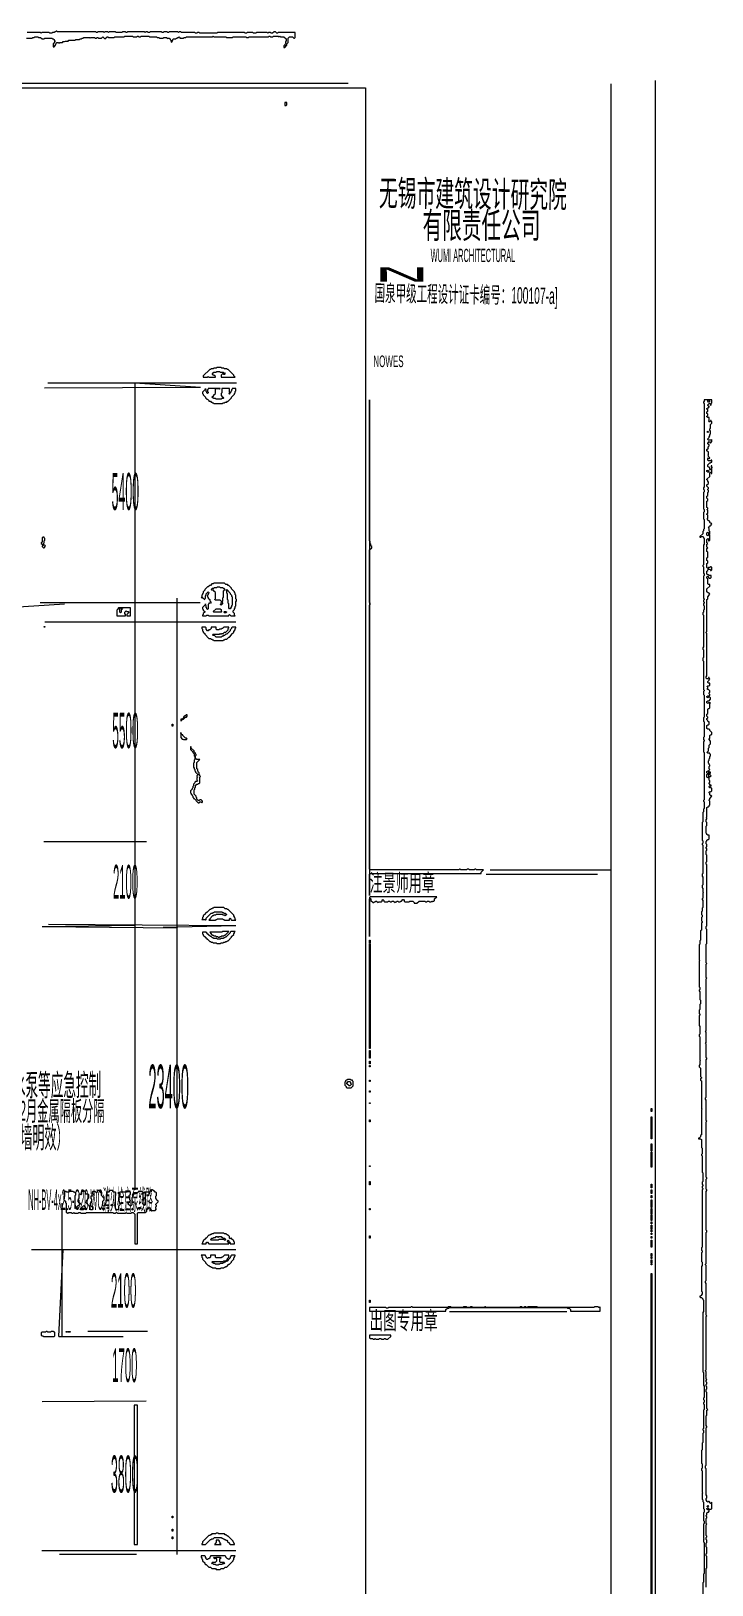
# Model space of a CAD drawing. Header units: millimetres. Extents: x 2 to 419, y 3 to 297.
# Drawn here: x 335.1 to 419.4, y 104.2 to 296.4 of the extents above; entities that cross this region are included whole.
import ezdxf

# ---------------------------------------------------------------- set-up
doc = ezdxf.new("R2010")
doc.units = ezdxf.units.MM
for name, color, linetype, lineweight in [('OCR_TEXT', 6, 'CONTINUOUS', 0), ('TRACE_CURVE', 6, 'CONTINUOUS', 0), ('TRACE_STRAIGHT', 5, 'CONTINUOUS', 0), ('TRACE_TEXT_SYMBOL', 6, 'CONTINUOUS', 0)]:
    doc.layers.add(name, color=color, linetype=linetype, lineweight=lineweight)
doc.styles.add('wqy-unicode', font='wqy-unicode')

msp = doc.modelspace()

# ---------------------------------------------------------------- linework, layer by layer
at = {"layer": 'TRACE_CURVE', "color": 6}
for points in [[(346.44, 296.35), (346.36, 296.26), (345.66, 296.26), (345.57, 296.35), (344.78, 296.35), (344.69, 296.26), (344.6, 296.35), (344.25, 296.35), (344.17, 296.26), (344.08, 296.35), (343.38, 296.35), (343.29, 296.26), (343.2, 296.26), (343.12, 296.35), (338.39, 296.35), (338.3, 296.44), (338.21, 296.44), (338.12, 296.35), (338.04, 296.35), (337.95, 296.26), (337.77, 296.26), (337.69, 296.18), (337.42, 296.18), (337.34, 296.26), (336.46, 296.26), (336.37, 296.18), (336.29, 296.26), (334.62, 296.26)], [(366.41, 294.42), (366.5, 294.42), (366.76, 294.69), (366.76, 294.86), (366.94, 295.04), (366.94, 295.56), (367.11, 295.74), (367.46, 295.74), (367.64, 295.56), (367.72, 295.56), (367.81, 295.65), (367.81, 296.26), (365.71, 296.26), (365.62, 296.18), (365.54, 296.18), (365.36, 296.35), (365.18, 296.35), (365.01, 296.18), (364.83, 296.18), (364.75, 296.26), (364.48, 296.26), (364.4, 296.18), (364.31, 296.26), (363, 296.26), (362.91, 296.18), (362.65, 296.18), (362.56, 296.26), (361.86, 296.26), (361.77, 296.18), (361.59, 296.18), (361.51, 296.26), (358.18, 296.26), (358.09, 296.18), (355.99, 296.18), (355.9, 296.26), (355.73, 296.26), (355.64, 296.18), (355.46, 296.18), (355.38, 296.26), (353.71, 296.26), (353.63, 296.35), (353.45, 296.35), (353.36, 296.26), (353.27, 296.35), (352.22, 296.35), (352.14, 296.26), (352.05, 296.26), (351.96, 296.35), (351.52, 296.35), (351.44, 296.26), (351.35, 296.26), (351.26, 296.35), (349.86, 296.35), (349.77, 296.26), (349.6, 296.26), (349.51, 296.35), (349.33, 296.35), (349.25, 296.26), (349.16, 296.35), (347.06, 296.35), (346.97, 296.26), (346.88, 296.26), (346.79, 296.35), (346.44, 296.35)], [(334.53, 295.56), (335.23, 295.56), (335.32, 295.65), (335.5, 295.65), (335.58, 295.74), (335.94, 295.74), (336.02, 295.65), (336.29, 295.65), (336.46, 295.48), (336.72, 295.48), (336.81, 295.56), (337.69, 295.56), (337.77, 295.48)], [(337.77, 295.48), (337.86, 295.48), (337.95, 295.39), (337.95, 295.3), (338.04, 295.21), (338.04, 295.13), (337.95, 295.04), (337.95, 294.95), (337.86, 294.86), (337.86, 294.51), (337.95, 294.51), (338.12, 294.69), (338.12, 294.78), (338.21, 294.86), (338.21, 294.95), (338.3, 295.04), (338.47, 295.04), (338.56, 294.95), (338.65, 295.04), (339, 295.04), (339.09, 295.13), (339.26, 295.13), (339.35, 295.21), (339.7, 295.21), (339.79, 295.3), (340.58, 295.3), (340.66, 295.39), (341.1, 295.39), (341.19, 295.48), (341.36, 295.48), (341.45, 295.56), (341.54, 295.56), (341.63, 295.65), (342.33, 295.65), (342.42, 295.56), (342.5, 295.65), (342.94, 295.65), (343.03, 295.56), (343.2, 295.56), (343.29, 295.65), (343.38, 295.65), (343.47, 295.56), (343.82, 295.56), (343.99, 295.74), (344.25, 295.48), (344.52, 295.74), (344.6, 295.74), (344.69, 295.65), (345.39, 295.65), (345.48, 295.74), (346.62, 295.74), (346.71, 295.83), (347.67, 295.83), (347.76, 295.74), (348.2, 295.74), (348.28, 295.83), (348.37, 295.83), (348.46, 295.74), (348.63, 295.74), (348.72, 295.83), (349.68, 295.83), (349.77, 295.74), (350.65, 295.74), (350.74, 295.65)], [(350.74, 295.65), (350.91, 295.65), (351, 295.56), (351.44, 295.56), (351.52, 295.65), (351.87, 295.65), (351.96, 295.56), (351.96, 295.48), (352.05, 295.56), (352.22, 295.56), (352.31, 295.48), (352.31, 295.39), (352.4, 295.3), (352.4, 295.21), (352.49, 295.13), (352.49, 295.04), (352.57, 295.13), (352.57, 295.21), (352.66, 295.3), (352.66, 295.39), (352.75, 295.48), (353.01, 295.48), (353.1, 295.56), (353.19, 295.56), (353.27, 295.65), (353.36, 295.65), (353.45, 295.74), (353.54, 295.65), (353.54, 295.56), (353.98, 295.56), (354.06, 295.65), (354.24, 295.65), (354.33, 295.74), (357.57, 295.74), (357.65, 295.83), (357.74, 295.74), (359.23, 295.74), (359.32, 295.65), (360.02, 295.65), (360.11, 295.74), (361.68, 295.74), (361.77, 295.65), (362.03, 295.65), (362.12, 295.74), (364.48, 295.74), (364.57, 295.83), (364.66, 295.83), (364.75, 295.74), (365.01, 295.74), (365.1, 295.83), (365.71, 295.83), (365.8, 295.74), (365.89, 295.83), (365.97, 295.74), (366.41, 295.74), (366.67, 295.48), (366.67, 295.21), (366.59, 295.13), (366.59, 295.04), (366.67, 294.95), (366.5, 294.78), (366.5, 294.69), (366.41, 294.6), (366.41, 294.42)], [(418.43, 250.81), (418.43, 250.64), (418.34, 250.55), (418.34, 250.46), (418.43, 250.37), (418.43, 240.04), (418.34, 239.95), (418.34, 239.78), (418.43, 239.69), (418.43, 239.43), (418.34, 239.34), (418.34, 237.33), (418.43, 237.24), (418.43, 236.98), (418.34, 236.89), (418.34, 236.1), (418.43, 236.01), (418.43, 234.87), (418.34, 234.79), (418.34, 234.61), (418.25, 234.52), (418.25, 234.26), (417.9, 233.91), (417.9, 233.82), (417.99, 233.82), (418.08, 233.91), (418.25, 233.91), (418.34, 233.82), (418.34, 233.74), (418.43, 233.65), (418.43, 232.95), (418.34, 232.86), (418.34, 230.41), (418.25, 230.32), (418.25, 230.23), (418.34, 230.15), (418.34, 229.36), (418.43, 229.27), (418.43, 229.09), (418.34, 229.01), (418.34, 226.29), (418.43, 226.2), (418.43, 226.12), (418.34, 226.03), (418.34, 225.85), (418.43, 225.77), (418.43, 225.68), (418.34, 225.59), (418.34, 225.42), (418.43, 225.33), (418.43, 224.89), (418.34, 224.8), (418.34, 224.54), (418.25, 224.45), (418.25, 224.28), (418.34, 224.19), (418.34, 220.25), (418.25, 220.16), (418.25, 219.99), (418.34, 219.9), (418.34, 218.94), (418.25, 218.85), (418.25, 218.59), (418.34, 218.5)], [(419.22, 247.31), (419.22, 247.75), (419.39, 247.92), (419.39, 248.1), (419.31, 248.19), (419.31, 248.27), (419.22, 248.27), (419.22, 248.19), (419.13, 248.1), (419.04, 248.1), (418.96, 248.19), (419.04, 248.27), (419.04, 248.62), (418.87, 248.62), (418.78, 248.71), (418.78, 248.8), (418.87, 248.89), (418.87, 249.06), (418.78, 249.15), (418.78, 249.32), (418.87, 249.41), (418.87, 249.59), (418.78, 249.67), (418.78, 249.76), (418.87, 249.85), (418.96, 249.85), (419.04, 249.94), (419.04, 250.02), (418.96, 250.02), (418.87, 250.11), (418.87, 250.2), (419.04, 250.37), (419.13, 250.37), (419.22, 250.29), (419.22, 250.11), (419.31, 250.2), (419.31, 250.37), (419.39, 250.46), (419.39, 250.81), (418.43, 250.81)], [(419.13, 241.35), (419.13, 241.79), (419.22, 241.88), (419.31, 241.79), (419.31, 241.71), (419.39, 241.71), (419.39, 242.67), (419.31, 242.67), (419.31, 242.58), (419.39, 242.49), (419.39, 242.41), (419.31, 242.32), (419.31, 242.23), (419.22, 242.14), (419.13, 242.23), (419.13, 242.41), (419.04, 242.49), (418.96, 242.49), (418.87, 242.58), (418.87, 242.76), (419.13, 243.02), (419.22, 243.02), (419.31, 243.11), (419.39, 243.11), (419.39, 243.37), (419.31, 243.37), (419.22, 243.28), (418.96, 243.28), (418.87, 243.37), (418.87, 243.54), (418.96, 243.63), (419.04, 243.54), (419.13, 243.63), (418.96, 243.81), (418.96, 243.89), (418.87, 243.98), (418.96, 244.07), (418.96, 244.33), (418.78, 244.51), (418.78, 244.68), (418.96, 244.86), (418.87, 244.95), (419.04, 245.12), (419.04, 245.3), (418.96, 245.3), (418.87, 245.38), (418.87, 245.47), (419.04, 245.65), (419.22, 245.47), (419.39, 245.65), (419.39, 245.91), (419.31, 245.82), (418.96, 245.82), (418.87, 245.91), (418.87, 246), (419.04, 246.17), (419.04, 246.26), (419.13, 246.35), (419.13, 246.52), (419.22, 246.61), (419.22, 246.96), (419.13, 247.05), (419.13, 247.22), (419.22, 247.31)], [(418.78, 232.95), (418.87, 233.04), (418.78, 233.12), (418.78, 233.56), (418.87, 233.65), (418.96, 233.56), (418.96, 233.39), (419.04, 233.39), (419.13, 233.47), (419.13, 234.09), (419.04, 234.17), (419.13, 234.26), (419.13, 234.52), (419.04, 234.61), (419.04, 234.87), (418.96, 234.96), (419.04, 235.05), (419.04, 235.14), (419.13, 235.22), (419.22, 235.22), (419.31, 235.31), (419.31, 235.4), (419.39, 235.49), (419.31, 235.57), (419.22, 235.57), (419.13, 235.66), (419.13, 235.75), (419.04, 235.84), (418.96, 235.84), (418.87, 235.93), (418.87, 236.01), (418.78, 236.1), (418.87, 236.19), (418.87, 236.54), (418.78, 236.63), (418.78, 236.71), (418.87, 236.8), (418.87, 237.15), (418.78, 237.24), (418.87, 237.33), (418.87, 237.41), (418.78, 237.5), (418.78, 238.29), (418.87, 238.38), (418.87, 238.55), (418.78, 238.64), (418.78, 238.9), (418.87, 238.99), (418.87, 239.34), (418.96, 239.43), (418.96, 239.6), (418.87, 239.69), (418.87, 239.78), (418.96, 239.87), (418.96, 239.95), (418.78, 240.13), (418.78, 240.3), (418.96, 240.48), (418.96, 240.65), (418.87, 240.74), (418.87, 240.83), (418.78, 240.92), (418.78, 241), (419.13, 241.35)], [(418.78, 216.31), (418.69, 216.4), (418.69, 216.57), (418.78, 216.66), (418.78, 221.91), (418.69, 222), (418.69, 222.09), (418.78, 222.18), (418.78, 226.12), (418.87, 226.2), (418.87, 226.47), (419.04, 226.64), (419.04, 226.73), (419.13, 226.82), (419.04, 226.91), (418.96, 226.91), (418.78, 227.08), (418.78, 227.43), (419.13, 227.78), (419.13, 227.96), (418.96, 227.96), (418.87, 228.04), (418.87, 228.66), (418.78, 228.74), (418.78, 228.92), (418.87, 229.01), (418.96, 228.92), (418.96, 228.83), (419.04, 228.74), (419.22, 228.74), (419.31, 228.83), (419.31, 229.09), (419.04, 229.09), (418.96, 229.18), (418.87, 229.18), (418.78, 229.27), (418.78, 229.62), (418.87, 229.71), (418.87, 229.8), (418.96, 229.88), (419.13, 229.88), (419.22, 229.8), (419.22, 229.71), (419.31, 229.71), (419.39, 229.8), (419.39, 230.06), (419.31, 230.15), (419.22, 230.15), (419.13, 230.06), (418.96, 230.06), (418.87, 229.97), (418.78, 230.06), (418.78, 230.58), (418.87, 230.67), (418.87, 230.85), (418.78, 230.93), (418.78, 231.28), (418.87, 231.37), (418.87, 231.98), (418.78, 232.07), (418.78, 232.42), (418.87, 232.51), (418.78, 232.6), (418.78, 232.95)], [(418.34, 218.5), (418.34, 214.99), (418.43, 214.91), (418.43, 214.82), (418.34, 214.73), (418.34, 214.38), (418.43, 214.29), (418.43, 211.58), (418.34, 211.49), (418.34, 211.05), (418.43, 210.97), (418.43, 209.13), (418.34, 209.04), (418.34, 208.78), (418.43, 208.69), (418.43, 208.6), (418.34, 208.51), (418.34, 207.29), (418.43, 207.2), (418.43, 201.33), (418.34, 201.25), (418.34, 201.16), (418.43, 201.07), (418.43, 200.28), (418.34, 200.19), (418.34, 199.84), (418.25, 199.76), (418.25, 198.62), (418.17, 198.53), (418.17, 196.34), (418.25, 196.25), (418.25, 195.99), (418.17, 195.9), (418.17, 195.82), (418.25, 195.73), (418.25, 192.23), (418.17, 192.14), (418.17, 191.88), (418.25, 191.79), (418.25, 190.82), (418.17, 190.74), (418.17, 190.47), (418.25, 190.39), (418.25, 189.95), (418.34, 189.86), (418.25, 189.77), (418.25, 189.16), (418.17, 189.07), (418.17, 188.99), (418.25, 188.9), (418.25, 188.02), (418.17, 187.93), (418.17, 187.58), (418.08, 187.5), (418.08, 187.15), (418.17, 187.06), (418.17, 186.88), (418.08, 186.8), (418.08, 186.36), (418.17, 186.27), (418.17, 186.18), (418.08, 186.1), (418.08, 185.22), (417.99, 185.13)], [(418.78, 210.53), (418.87, 210.62), (418.96, 210.62), (419.04, 210.7), (419.04, 210.97), (418.96, 210.97), (418.87, 211.05), (418.87, 211.14), (418.78, 211.23), (418.78, 211.4), (418.87, 211.49), (418.87, 211.58), (418.78, 211.67), (418.78, 211.93), (418.87, 212.02), (418.87, 212.54), (418.96, 212.63), (419.04, 212.63), (419.13, 212.72), (419.13, 213.24), (419.22, 213.33), (418.96, 213.33), (418.87, 213.24), (418.78, 213.33), (418.78, 213.51), (418.87, 213.59), (419.04, 213.59), (419.22, 213.77), (419.22, 213.94), (419.13, 214.03), (418.96, 214.03), (418.87, 213.94), (418.78, 214.03), (418.78, 214.12), (418.87, 214.21), (419.04, 214.21), (419.13, 214.29), (419.13, 214.38), (419.04, 214.47), (419.04, 214.56), (419.13, 214.64), (419.13, 214.82), (418.96, 214.99), (418.87, 214.99), (418.78, 215.08), (418.87, 215.17), (418.87, 215.26), (418.78, 215.35), (418.87, 215.43), (419.04, 215.43), (419.13, 215.52), (419.13, 215.78), (418.96, 215.78), (418.87, 215.87), (418.87, 215.96), (419.04, 216.13), (419.04, 216.22), (419.13, 216.31), (419.04, 216.4), (419.04, 216.48), (418.96, 216.48), (418.96, 216.4), (418.87, 216.31), (418.78, 216.31)], [(419.39, 202.73), (419.31, 202.82), (419.13, 202.82), (419.04, 202.91), (419.04, 203), (419.13, 203.08), (419.22, 203), (419.31, 203.08), (419.31, 203.17), (419.22, 203.17), (419.04, 203.35), (419.04, 203.44), (419.13, 203.52), (419.13, 203.7), (419.04, 203.79), (419.04, 204.14), (419.13, 204.22), (419.22, 204.22), (419.31, 204.31), (419.13, 204.49), (419.13, 204.57), (419.22, 204.66), (419.22, 204.75), (419.13, 204.75), (418.96, 204.92), (419.13, 205.1), (419.04, 205.19), (419.04, 205.45), (419.13, 205.54), (419.13, 205.62), (419.04, 205.71), (419.04, 205.8), (418.96, 205.89), (418.96, 206.15), (419.04, 206.24), (419.04, 206.41), (419.13, 206.5), (419.13, 206.68), (419.22, 206.76), (419.22, 206.94), (419.13, 207.03), (419.13, 207.11), (418.87, 207.11), (418.78, 207.2), (418.96, 207.38), (418.96, 207.73), (419.04, 207.81), (419.04, 208.08), (419.22, 208.25), (419.22, 208.6), (419.04, 208.78), (419.04, 208.86), (419.13, 208.95), (419.13, 209.3), (419.22, 209.39), (419.31, 209.39), (419.39, 209.48), (419.39, 209.65), (419.13, 209.92), (419.13, 210), (419.04, 210.09), (418.87, 210.09), (418.78, 210.18), (418.78, 210.53)], [(418.78, 181.1), (418.69, 181.19), (418.69, 183.47), (418.78, 183.56), (418.78, 185.31), (418.69, 185.39), (418.69, 185.66), (418.78, 185.75), (418.78, 193.28), (418.69, 193.36), (418.69, 193.63), (418.78, 193.71), (418.78, 194.5), (418.69, 194.59), (418.69, 195.03), (418.78, 195.12), (418.78, 195.29), (418.69, 195.38), (418.69, 195.47), (418.78, 195.55), (418.78, 195.82), (418.69, 195.9), (418.69, 196.17), (418.78, 196.25), (418.78, 196.34), (418.87, 196.43), (418.96, 196.43), (419.04, 196.52), (419.04, 196.95), (418.87, 196.95), (418.78, 197.04), (418.78, 197.13), (418.69, 197.22), (418.69, 198.09), (418.78, 198.18), (418.78, 198.53), (418.69, 198.62), (418.69, 198.88), (418.78, 198.97), (418.78, 199.06), (418.69, 199.14), (418.78, 199.23), (418.78, 200.37), (418.87, 200.46), (418.96, 200.46), (419.04, 200.55), (419.04, 200.63), (419.13, 200.72), (419.13, 201.16), (419.04, 201.25), (419.04, 201.33), (419.13, 201.42), (419.13, 201.51), (419.39, 201.77), (419.31, 201.86), (419.22, 201.86), (419.13, 201.95), (419.13, 202.12), (419.04, 202.21), (419.04, 202.3), (419.13, 202.38), (419.22, 202.3), (419.39, 202.47), (419.39, 202.73)], [(417.99, 185.13), (417.99, 183.99), (417.9, 183.91), (417.9, 183.47), (417.82, 183.38), (417.82, 181.54), (417.9, 181.45), (417.82, 181.37), (417.82, 178.21), (417.9, 178.13), (417.9, 177.86), (417.82, 177.78), (417.82, 177.69), (417.9, 177.6), (417.9, 176.64), (417.99, 176.55), (417.99, 176.11), (417.9, 176.02), (417.9, 175.41), (417.82, 175.32), (417.82, 174.89), (417.9, 174.8), (417.9, 174.71), (417.82, 174.62), (417.82, 173.4), (417.9, 173.31), (417.9, 172.35), (417.82, 172.26), (417.82, 172.08), (417.9, 172), (417.9, 169.19), (417.99, 169.11), (417.9, 169.02), (417.9, 168.58), (417.82, 168.49), (417.82, 168.32), (417.99, 168.14), (417.99, 167.09), (418.08, 167), (418.08, 166.92), (417.99, 166.83), (417.99, 166.65), (418.08, 166.57), (418.08, 163.15), (418.17, 163.06), (418.08, 162.98), (418.08, 159.91), (417.99, 159.82), (417.99, 159.65), (417.82, 159.47), (417.73, 159.47), (417.73, 159.39), (417.99, 159.39), (418.08, 159.3), (418.08, 158.33), (418.17, 158.25), (418.17, 157.55), (418.08, 157.46), (418.08, 157.37), (418.17, 157.28), (418.17, 155.27), (418.25, 155.18), (418.25, 154.13), (418.17, 154.04)], [(418.69, 128.12), (418.69, 128.38), (418.78, 128.47), (418.78, 128.73), (418.69, 128.82), (418.69, 129), (418.78, 129.08), (418.78, 129.26), (418.69, 129.35), (418.69, 129.52), (418.78, 129.61), (418.69, 129.7), (418.69, 129.96), (418.61, 130.05), (418.69, 130.14), (418.69, 130.57), (418.61, 130.66), (418.61, 130.75), (418.69, 130.84), (418.69, 137.4), (418.78, 137.49), (418.69, 137.58), (418.69, 141.52), (418.61, 141.61), (418.61, 141.78), (418.69, 141.87), (418.69, 143.71), (418.61, 143.8), (418.61, 143.88), (418.69, 143.97), (418.69, 147.83), (418.78, 147.91), (418.78, 148), (418.69, 148.09), (418.69, 152.9), (418.78, 152.99), (418.78, 153.08), (418.69, 153.17), (418.69, 154.39), (418.78, 154.48), (418.78, 154.57), (418.69, 154.66), (418.69, 161.49), (418.78, 161.57), (418.69, 161.66), (418.69, 164.2), (418.61, 164.29), (418.61, 164.46), (418.69, 164.55), (418.69, 169.19), (418.78, 169.28), (418.78, 169.37), (418.69, 169.46), (418.69, 171.12), (418.61, 171.21), (418.69, 171.3), (418.69, 172.61), (418.61, 172.7), (418.69, 172.78), (418.69, 179.18), (418.78, 179.26), (418.69, 179.35), (418.69, 181.02), (418.78, 181.1)], [(418.17, 154.04), (418.17, 153.78), (418.25, 153.69), (418.25, 153.61), (418.17, 153.52), (418.17, 153.34), (418.25, 153.26), (418.25, 153.17), (418.17, 153.08), (418.17, 145.99), (418.08, 145.9), (418.08, 145.64), (418.17, 145.55), (418.17, 145.37), (418.08, 145.29), (418.08, 144.23), (418.17, 144.15), (418.17, 143.71), (418.08, 143.62), (418.08, 140.56), (418.17, 140.47), (418.17, 140.21), (418.08, 140.12), (418.08, 140.03), (417.99, 139.94), (417.9, 139.94), (417.9, 139.86), (417.99, 139.77), (418.08, 139.77), (418.25, 139.59), (418.25, 139.51), (418.34, 139.42), (418.34, 138.02), (418.25, 137.93), (418.25, 130.57), (418.34, 130.49), (418.34, 128.91), (418.43, 128.82), (418.43, 127.42), (418.34, 127.33), (418.34, 127.16), (418.43, 127.07), (418.43, 126.81), (418.34, 126.72), (418.34, 126.63), (418.43, 126.54), (418.43, 125.93), (418.34, 125.84), (418.34, 123.57), (418.25, 123.48), (418.25, 123.39), (418.34, 123.3), (418.34, 123.04), (418.25, 122.95), (418.25, 121.82), (418.17, 121.73), (418.17, 120.94), (418.08, 120.85), (418.08, 119.28), (418.17, 119.19), (418.17, 118.66), (418.08, 118.58), (418.08, 118.4), (418.17, 118.31)], [(418.69, 103.95), (418.69, 106.23), (418.78, 106.32), (418.78, 107.72), (418.69, 107.8), (418.69, 108.07), (418.78, 108.15), (418.78, 108.85), (418.69, 108.94), (418.69, 109.38), (418.78, 109.47), (418.78, 109.73), (418.69, 109.82), (418.69, 110.08), (418.78, 110.17), (418.78, 110.26), (418.69, 110.34), (418.69, 111.66), (418.78, 111.74), (418.69, 111.83), (418.69, 112.45), (418.78, 112.53), (418.78, 112.62), (418.69, 112.71), (418.69, 112.8), (418.78, 112.88), (418.78, 113.15), (418.87, 113.23), (418.96, 113.23), (419.04, 113.32), (419.04, 113.5), (419.13, 113.58), (419.31, 113.58), (419.39, 113.67), (419.39, 114.46), (419.22, 114.28), (419.13, 114.37), (419.13, 114.46), (419.04, 114.55), (418.96, 114.55), (418.87, 114.46), (418.78, 114.55), (418.78, 114.63), (418.69, 114.72), (418.69, 114.9), (418.78, 114.99), (418.78, 115.25), (418.69, 115.34), (418.69, 118.58), (418.61, 118.66), (418.61, 118.93), (418.69, 119.01), (418.69, 123.65), (418.78, 123.74), (418.78, 123.83), (418.69, 123.92), (418.69, 125.14), (418.78, 125.23), (418.78, 125.84), (418.87, 125.93), (418.78, 126.02), (418.78, 128.03), (418.69, 128.12)], [(418.17, 118.31), (418.17, 115.69), (418.25, 115.6), (418.17, 115.51), (418.17, 114.81), (418.25, 114.72), (418.25, 114.55), (418.34, 114.46), (418.34, 113.67), (418.43, 113.58), (418.43, 113.23), (418.34, 113.15), (418.34, 112.18), (418.43, 112.1), (418.43, 111.83), (418.34, 111.74), (418.34, 109.99), (418.43, 109.91), (418.34, 109.82), (418.34, 109.56), (418.43, 109.47), (418.43, 105.61), (418.34, 105.53), (418.34, 104.56), (418.25, 104.48), (418.25, 102.37)]]:
    msp.add_lwpolyline(points, dxfattribs=at)
for points in [[(377.01, 250.81), (377.01, 189.51), (377.01, 192.14), (377.1, 192.23), (390.84, 192.23), (390.84, 192.4), (391.11, 192.66), (390.23, 192.66), (390.14, 192.75), (390.06, 192.75), (389.97, 192.66), (389.36, 192.66), (389.27, 192.75), (389.09, 192.75), (389.01, 192.66), (388.3, 192.66), (388.22, 192.75), (388.13, 192.75), (388.04, 192.66), (377.1, 192.66), (377.01, 192.75), (377.01, 225.42), (377.1, 225.5), (377.1, 225.68), (377.01, 225.77), (377.01, 232.25), (377.27, 232.51), (377.27, 232.68), (377.18, 232.77), (377.18, 232.95), (377.1, 233.04), (377.1, 233.3), (377.01, 233.39)], [(418.87, 250.73), (418.96, 250.81), (419.13, 250.64), (419.04, 250.55), (418.96, 250.55), (418.87, 250.64)], [(418.78, 246.87), (418.87, 246.96), (418.96, 246.87), (418.87, 246.78)], [(418.78, 242.06), (418.87, 242.14), (419.04, 241.97), (418.96, 241.88), (418.87, 241.88), (418.78, 241.97)], [(418.78, 234.35), (418.87, 234.44), (418.96, 234.35), (418.96, 234.09), (418.87, 234), (418.78, 234.09)], [(418.78, 204.84), (418.87, 204.92), (418.96, 204.84), (418.96, 204.66), (418.87, 204.57), (418.78, 204.66)], [(418.78, 204.49), (418.87, 204.57), (418.96, 204.49), (418.96, 204.14), (418.87, 204.05), (418.78, 204.14)], [(411.86, 142.75), (411.95, 142.75), (411.95, 69.18), (411.86, 69.18)], [(347.85, 126.46), (347.85, 109.21), (348.28, 109.21), (348.28, 126.46)], [(418.78, 113.93), (418.87, 114.02), (418.96, 113.93), (418.87, 113.85)], [(418.78, 113.67), (418.87, 113.76), (419.04, 113.58), (418.96, 113.5), (418.87, 113.5), (418.78, 113.58)]]:
    msp.add_lwpolyline(points, close=True, dxfattribs=at)
at = {"layer": 'TRACE_STRAIGHT', "color": 5}
for p, q in [((412.35, 290.31), (412.35, 3.7)), ((36.51, 290.01), (374.38, 290.01)), ((288.61, 289.4), (376.52, 289.4)), ((376.52, 289.4), (376.52, 8.6)), ((406.87, 289.91), (406.87, 8.67)), ((336.78, 252.32), (356.09, 252.4)), ((337.16, 252.91), (360.54, 252.91)), ((347.95, 252.91), (347.95, 153.11)), ((347.95, 252.91), (356.09, 252.4)), ((332.26, 225.15), (339.26, 225.59)), ((336.23, 225.74), (356.04, 225.74)), ((353.13, 226.29), (353.13, 107.98)), ((336.79, 223.37), (360.45, 223.37)), ((336.67, 196.17), (349.38, 196.17)), ((391.95, 192.69), (406.87, 192.69)), ((391.46, 192.14), (405.21, 192.14)), ((336.49, 185.68), (347.95, 185.85)), ((336.49, 185.68), (353.13, 185.51)), ((337.25, 185.97), (360.46, 185.78)), ((351.44, 185.59), (360.46, 185.78)), ((338.91, 151.42), (338.91, 134.96)), ((335.15, 145.69), (360.46, 145.69)), ((338.55, 134.96), (339.06, 145.69)), ((386.9, 138.02), (401.44, 138.02)), ((338.55, 134.96), (346.52, 134.96)), ((342.15, 135.61), (349.51, 135.61)), ((336.46, 126.91), (349.34, 127)), ((336.42, 108.49), (360.46, 108.49)), ((338.64, 108.03), (348.16, 108.03))]:
    msp.add_line(p, q, dxfattribs=at)
at = {"layer": 'TRACE_TEXT_SYMBOL', "color": 6}
for points in [[(366.5, 287.59), (366.5, 287.24), (366.67, 287.24), (366.76, 287.33), (366.76, 287.59)], [(358.09, 254.84), (358, 254.75), (357.74, 254.75), (357.65, 254.67), (357.39, 254.67), (357.3, 254.58), (357.22, 254.58), (356.43, 253.79), (356.43, 253.62), (356.95, 253.62), (357.04, 253.7), (357.13, 253.62), (357.92, 253.62), (357.92, 253.7), (357.74, 253.88), (357.65, 253.88), (357.57, 253.97), (357.57, 254.05), (357.74, 254.23), (358, 254.23), (358.09, 254.32), (358.44, 254.32), (358.53, 254.23), (358.88, 254.23), (358.97, 254.14), (358.88, 254.05), (358.79, 254.05), (358.62, 253.88), (358.62, 253.62), (360.37, 253.62), (360.19, 253.79), (360.19, 253.88), (359.49, 254.58), (359.41, 254.58), (359.32, 254.67), (359.05, 254.67), (358.97, 254.75), (358.7, 254.75), (358.62, 254.84)], [(358.88, 254.05), (358.97, 254.14), (359.05, 254.14), (359.14, 254.05), (359.05, 253.97), (358.97, 253.97)], [(356.87, 251.78), (356.95, 251.86), (357.04, 251.78), (357.04, 251.69), (356.95, 251.6), (356.87, 251.69)], [(359.58, 251.6), (359.67, 251.69), (359.76, 251.6), (359.67, 251.51)], [(336.55, 233.82), (336.46, 233.74), (336.46, 233.21), (336.37, 233.12), (336.37, 233.04), (336.46, 232.95), (336.55, 232.95), (336.64, 232.86), (336.55, 232.77), (336.46, 232.77), (336.46, 232.68), (336.64, 232.51), (336.72, 232.51), (336.81, 232.6), (336.81, 232.68), (336.9, 232.77), (336.81, 232.86), (336.64, 232.86), (336.55, 232.95), (336.72, 233.12), (336.72, 233.39), (336.81, 233.47), (336.81, 233.65), (336.72, 233.74), (336.72, 233.82)], [(358.09, 227.61), (358.18, 227.69), (358.44, 227.69), (358.53, 227.61), (358.79, 227.61), (358.88, 227.52), (358.97, 227.52), (359.05, 227.43), (359.05, 227.34), (358.88, 227.17), (358.88, 226.38), (358.79, 226.29), (358.79, 225.94), (358.7, 225.85), (358.53, 226.03), (357.92, 226.03), (357.83, 226.12), (357.92, 226.2), (357.92, 226.99), (357.74, 227.17), (357.74, 227.26), (357.48, 227.26), (357.39, 227.34), (357.57, 227.52), (357.74, 227.52), (357.83, 227.61)], [(359.23, 227.26), (359.32, 227.34), (359.41, 227.26), (359.32, 227.17)], [(359.32, 227.17), (359.41, 227.26), (359.76, 226.91), (359.76, 226.82), (359.93, 226.64), (359.93, 226.55), (360.02, 226.47), (360.02, 225.42), (359.93, 225.33), (359.93, 225.24), (359.84, 225.15), (359.84, 225.07), (359.76, 224.98), (359.67, 224.98), (359.58, 225.07), (359.58, 225.59), (359.49, 225.68), (359.49, 226.03), (359.41, 226.12), (359.41, 226.82), (359.32, 226.91)], [(345.92, 225.07), (345.83, 224.98), (345.83, 224.89), (345.74, 224.8), (345.74, 224.1), (346.79, 224.1), (346.79, 224.28), (346.71, 224.37), (346.71, 224.54), (346.88, 224.72), (346.97, 224.63), (347.14, 224.63), (347.23, 224.54), (346.97, 224.28), (346.97, 224.1), (347.41, 224.1), (347.41, 225.07)], [(346.09, 224.98), (346.18, 225.07), (346.36, 225.07), (346.44, 224.98), (346.36, 224.89), (346.27, 224.89), (346.27, 224.54), (346.18, 224.45), (346.09, 224.54)], [(358, 224.98), (358.53, 224.98), (358.62, 224.89), (358.62, 224.72), (358.7, 224.63), (358.62, 224.54), (357.74, 224.54), (357.65, 224.63)], [(358.53, 225.5), (358.62, 225.59), (358.7, 225.5), (358.62, 225.42)], [(358.62, 225.68), (358.7, 225.77), (358.79, 225.68), (358.79, 225.59), (358.7, 225.5), (358.62, 225.59)], [(358.97, 224.54), (359.05, 224.63), (359.23, 224.63), (359.32, 224.54), (359.23, 224.45), (359.05, 224.45)], [(336.72, 222.79), (336.81, 222.79), (336.81, 222.7), (336.72, 222.7)], [(354.33, 211.84), (354.15, 211.67), (354.06, 211.67), (353.98, 211.58), (353.98, 211.49), (353.8, 211.32), (353.63, 211.32), (353.63, 211.05), (353.89, 211.32), (353.98, 211.32), (354.24, 211.58), (354.33, 211.58), (354.41, 211.67), (354.41, 211.84)], [(352.57, 210.7), (352.66, 210.7), (352.66, 210.44), (352.57, 210.44)], [(353.63, 209.65), (353.63, 209.04), (353.8, 208.86), (353.89, 208.86), (353.98, 208.78), (354.33, 208.78), (354.41, 208.86), (354.33, 208.95), (354.24, 208.95), (353.89, 209.3), (353.89, 209.39), (353.8, 209.39), (353.63, 209.57)], [(377.1, 189.34), (377.01, 189.25), (377.01, 184.43), (377.01, 189.07), (377.1, 189.16), (377.18, 189.07), (377.18, 188.9), (377.45, 188.64), (377.53, 188.64), (377.62, 188.72), (377.71, 188.72), (377.8, 188.81), (377.88, 188.81), (378.06, 188.64), (378.15, 188.72), (378.5, 188.72), (378.58, 188.81), (378.58, 188.9), (378.67, 188.99), (378.76, 188.9), (378.76, 188.81), (378.85, 188.72), (379.28, 188.72), (379.37, 188.81), (379.46, 188.81), (379.55, 188.72), (379.72, 188.72), (379.81, 188.81), (379.98, 188.81), (380.16, 188.64), (380.25, 188.72), (380.34, 188.72), (380.42, 188.81), (380.51, 188.81), (380.6, 188.72), (380.77, 188.72), (380.86, 188.81), (380.95, 188.81), (381.12, 188.99), (381.21, 188.99), (381.3, 188.9), (381.3, 188.81), (381.39, 188.72), (381.91, 188.72), (382, 188.81), (382.35, 188.81), (382.52, 188.64), (382.52, 188.55), (382.87, 188.55), (383.14, 188.81), (383.84, 188.81), (383.93, 188.72), (384.1, 188.72), (384.19, 188.81), (384.36, 188.81), (384.45, 188.72), (384.63, 188.72), (384.71, 188.81), (384.8, 188.72), (384.89, 188.81), (384.98, 188.81), (385.06, 188.9), (385.06, 189.07), (385.33, 189.34)], [(359.84, 185.04), (359.76, 184.96), (359.76, 184.87), (359.23, 184.34), (359.14, 184.34), (359.05, 184.26), (358.97, 184.26), (358.88, 184.17), (358.62, 184.17), (358.53, 184.08), (358.18, 184.08), (358.09, 184.17), (357.74, 184.17), (357.65, 184.26), (357.57, 184.26), (357.39, 184.43), (357.3, 184.43), (357.13, 184.61), (357.13, 184.69), (357.04, 184.69), (356.78, 184.96), (356.34, 184.96), (356.34, 184.78), (356.43, 184.69), (356.43, 184.61), (356.69, 184.34), (356.69, 184.26), (356.78, 184.26), (356.87, 184.17), (356.87, 184.08), (356.95, 184.08), (357.22, 183.82), (357.3, 183.82), (357.39, 183.73), (357.57, 183.73), (357.65, 183.64), (358, 183.64), (358.09, 183.56), (358.53, 183.56), (358.62, 183.64), (358.88, 183.64), (358.97, 183.73), (359.14, 183.73), (359.23, 183.82), (359.32, 183.82), (359.41, 183.91), (359.49, 183.91), (359.93, 184.34), (359.93, 184.43), (360.19, 184.69), (360.19, 184.78), (360.28, 184.87), (360.28, 184.96), (360.37, 185.04)], [(358.79, 185.04), (358.7, 184.96), (357.22, 184.96), (357.39, 184.78), (357.39, 184.69), (357.48, 184.69), (357.57, 184.61), (357.65, 184.61), (357.74, 184.52), (357.92, 184.52), (358, 184.43), (358.18, 184.43), (358.27, 184.34), (358.44, 184.34), (358.53, 184.43), (358.62, 184.43), (358.7, 184.52), (358.97, 184.52), (359.05, 184.61), (359.14, 184.61), (359.58, 185.04)], [(377.01, 183.99), (377.1, 183.99), (377.1, 183.56), (377.01, 183.56)], [(377.01, 183.47), (377.1, 183.47), (377.1, 170.59), (377.01, 170.59)], [(377.01, 170.33), (377.1, 170.33), (377.1, 169.37), (377.01, 169.37)], [(377.01, 169.02), (377.1, 169.02), (377.1, 168.67), (377.01, 168.67)], [(377.01, 168.49), (377.1, 168.49), (377.1, 168.32), (377.01, 168.32)], [(374.29, 166.74), (374.21, 166.65), (374.12, 166.65), (374.03, 166.57), (374.03, 166.48), (373.94, 166.39), (373.94, 166.04), (374.12, 165.87), (374.12, 165.78), (374.21, 165.69), (374.73, 165.69), (374.99, 165.95), (374.99, 166.48), (374.91, 166.57), (374.91, 166.65), (374.73, 166.65), (374.64, 166.74)], [(374.38, 166.48), (374.56, 166.48), (374.64, 166.39), (374.64, 166.3), (374.73, 166.22), (374.73, 166.13), (374.56, 165.95), (374.47, 165.95), (374.21, 166.22), (374.21, 166.3)], [(377.01, 166.65), (377.1, 166.65), (377.1, 166.48), (377.01, 166.48)], [(377.01, 165.34), (377.1, 165.34), (377.1, 165.17), (377.01, 165.17)], [(377.01, 163.85), (377.1, 163.85), (377.1, 163.76), (377.01, 163.76)], [(377.01, 161.75), (377.1, 161.75), (377.1, 161.49), (377.01, 161.49)], [(411.86, 163.15), (411.95, 163.15), (411.95, 162.8), (411.86, 162.8)], [(411.86, 162.1), (411.95, 162.1), (411.95, 159.39), (411.86, 159.39)], [(411.86, 158.77), (411.95, 158.77), (411.95, 157.9), (411.86, 157.9)], [(411.86, 157.81), (411.95, 157.81), (411.95, 155.88), (411.86, 155.88)], [(377.01, 156.06), (377.1, 156.06), (377.1, 155.97), (377.01, 155.97)], [(377.01, 154.13), (377.1, 154.13), (377.1, 153.69), (377.01, 153.69)], [(411.86, 153.78), (411.95, 153.78), (411.95, 153.34), (411.86, 153.34)], [(411.86, 153.08), (411.95, 153.08), (411.95, 152.64), (411.86, 152.64)], [(411.86, 152.38), (411.95, 152.38), (411.95, 152.12), (411.86, 152.12)], [(339.44, 150.72), (339.53, 150.8), (339.61, 150.72), (339.53, 150.63)], [(341.63, 151.15), (341.71, 151.07), (341.71, 150.98), (341.89, 150.8), (341.8, 150.72), (341.63, 150.72), (341.54, 150.63), (341.28, 150.63), (341.19, 150.72)], [(341.8, 150.72), (341.89, 150.8), (341.98, 150.72), (341.89, 150.63)], [(342.33, 151.07), (342.42, 151.15), (342.5, 151.07), (342.68, 151.07), (342.77, 150.98), (342.77, 150.72), (342.68, 150.63), (342.5, 150.63), (342.42, 150.72), (342.42, 150.89), (342.33, 150.98)], [(343.99, 150.8), (344.08, 150.89), (344.17, 150.8), (344.17, 150.72), (344.08, 150.63), (343.99, 150.72)], [(344.52, 150.89), (344.6, 150.98), (344.69, 150.89), (344.69, 150.8), (344.6, 150.72), (344.52, 150.8)], [(345.04, 151.24), (345.13, 151.33), (345.22, 151.24), (345.22, 151.15), (345.13, 151.07), (345.04, 151.15)], [(346.18, 150.72), (346.27, 150.8), (346.36, 150.72), (346.27, 150.63)], [(346.88, 150.72), (346.97, 150.8), (347.06, 150.72), (346.97, 150.63)], [(347.58, 150.72), (347.67, 150.8), (347.76, 150.72), (347.67, 150.63)], [(348.37, 150.8), (348.46, 150.89), (348.63, 150.89), (348.72, 150.8), (348.63, 150.72), (348.46, 150.72)], [(377.01, 150.8), (377.1, 150.8), (377.1, 150.63), (377.01, 150.63)], [(411.86, 151.85), (411.95, 151.85), (411.95, 150.89), (411.86, 150.89)], [(411.86, 150.8), (411.95, 150.8), (411.95, 150.1), (411.86, 150.1)], [(411.86, 150.01), (411.95, 150.01), (411.95, 149.31), (411.86, 149.31)], [(411.86, 149.14), (411.95, 149.14), (411.95, 148.88), (411.86, 148.88)], [(411.86, 148.7), (411.95, 148.7), (411.95, 148.26), (411.86, 148.26)], [(411.86, 148.18), (411.95, 148.18), (411.95, 147.91), (411.86, 147.91)], [(357.74, 147.74), (357.65, 147.65), (357.48, 147.65), (357.39, 147.56), (357.3, 147.56), (357.22, 147.48), (357.13, 147.48), (356.78, 147.12), (356.69, 147.12), (356.69, 147.04), (356.43, 146.77), (356.43, 146.69), (356.34, 146.6), (356.34, 146.51), (356.25, 146.42), (356.78, 146.42), (356.78, 146.51), (356.87, 146.6), (356.95, 146.6), (357.13, 146.42), (359.58, 146.42), (359.58, 146.51), (359.67, 146.6), (359.76, 146.51), (359.76, 146.42), (360.28, 146.42), (360.28, 146.6), (360.19, 146.69), (360.19, 146.77), (359.93, 147.04), (359.93, 147.12), (359.84, 147.12), (359.76, 147.04), (359.67, 147.12), (359.67, 147.3), (359.49, 147.48), (359.41, 147.48), (359.23, 147.65), (359.05, 147.65), (358.97, 147.74)], [(357.92, 147.21), (358, 147.3), (358.18, 147.3), (358.27, 147.21), (358.35, 147.3), (358.62, 147.3), (358.7, 147.21), (358.79, 147.21), (358.88, 147.12), (359.05, 147.12), (359.23, 146.95), (359.14, 146.86), (359.05, 146.86), (358.97, 146.95), (358.35, 146.95), (358.27, 146.86), (357.39, 146.86), (357.3, 146.95), (357.48, 147.12), (357.65, 147.12), (357.74, 147.21)], [(359.41, 146.77), (359.49, 146.86), (359.58, 146.77), (359.58, 146.69), (359.49, 146.6), (359.41, 146.69)], [(359.49, 146.6), (359.58, 146.69), (359.67, 146.6), (359.58, 146.51)], [(377.01, 147.39), (377.1, 147.39), (377.1, 147.12), (377.01, 147.12)], [(411.86, 147.74), (411.95, 147.74), (411.95, 147.56), (411.86, 147.56)], [(411.86, 147.3), (411.95, 147.3), (411.95, 147.12), (411.86, 147.12)], [(411.86, 146.86), (411.95, 146.86), (411.95, 145.99), (411.86, 145.99)], [(356.16, 145.02), (356.25, 144.94), (356.25, 144.76), (356.34, 144.67), (356.34, 144.5), (356.69, 144.15), (356.69, 144.06), (357.04, 143.71), (357.13, 143.71), (357.22, 143.62), (357.3, 143.62), (357.39, 143.53), (357.48, 143.53), (357.57, 143.45), (357.92, 143.45), (358, 143.36), (358.53, 143.36), (358.62, 143.45), (358.97, 143.45), (359.05, 143.53), (359.14, 143.53), (359.23, 143.62), (359.32, 143.62), (359.58, 143.88), (359.67, 143.88), (359.93, 144.15), (359.93, 144.23), (360.19, 144.5), (360.19, 144.67), (360.28, 144.76), (360.28, 144.85), (360.37, 144.94), (360.37, 145.02), (359.93, 145.02), (359.84, 144.94), (359.84, 144.85), (359.76, 144.76), (359.76, 144.67), (359.49, 144.41), (359.41, 144.5), (359.41, 144.59), (359.58, 144.76), (359.58, 145.02), (359.05, 145.02), (358.79, 144.76), (358.7, 144.76), (358.62, 144.67), (358, 144.67), (357.92, 144.76), (357.92, 145.02), (357.3, 145.02), (357.3, 144.76), (357.22, 144.67), (357.04, 144.67), (356.95, 144.59), (356.78, 144.76), (356.78, 144.85), (356.69, 144.94), (356.69, 145.02)], [(358.88, 144.23), (358.97, 144.32), (359.14, 144.32), (359.23, 144.23), (359.14, 144.15), (359.05, 144.15), (358.97, 144.06), (358.88, 144.06), (358.79, 143.97), (358.53, 143.97), (358.44, 143.88), (357.92, 143.88), (357.83, 143.97), (357.74, 143.97), (357.65, 144.06), (357.57, 144.06), (357.48, 144.15), (357.57, 144.23)], [(359.23, 144.32), (359.32, 144.41), (359.41, 144.32), (359.32, 144.23)], [(359.32, 144.41), (359.41, 144.5), (359.49, 144.41), (359.41, 144.32)], [(411.86, 145.2), (411.95, 145.2), (411.95, 144.94), (411.86, 144.94)], [(411.86, 144.85), (411.95, 144.85), (411.95, 144.59), (411.86, 144.59)], [(411.86, 144.41), (411.95, 144.41), (411.95, 144.06), (411.86, 144.06)], [(411.86, 143.97), (411.95, 143.97), (411.95, 143.8), (411.86, 143.8)], [(377.01, 139.42), (377.1, 139.42), (377.1, 139.16), (377.01, 139.16)], [(382.17, 138.63), (382.09, 138.54), (379.37, 138.54), (379.28, 138.45), (379.11, 138.45), (379.02, 138.54), (377.01, 138.54), (377.01, 138.1), (386.47, 138.1), (386.47, 138.28), (386.64, 138.45), (386.82, 138.45), (386.9, 138.54), (401.44, 138.54), (401.53, 138.45), (401.7, 138.45), (401.88, 138.28), (401.88, 138.1), (405.56, 138.1), (405.56, 138.63), (405.47, 138.54), (405.38, 138.54), (405.29, 138.63), (404.86, 138.63), (404.77, 138.54), (397.85, 138.54), (397.76, 138.63), (396.62, 138.63), (396.54, 138.54), (396.45, 138.54), (396.36, 138.63), (396.19, 138.63), (396.1, 138.54), (395.92, 138.54), (395.84, 138.63), (395.66, 138.63), (395.57, 138.54), (391.46, 138.54), (391.37, 138.63), (391.28, 138.63), (391.19, 138.54), (389.79, 138.54), (389.71, 138.63), (389.53, 138.63), (389.44, 138.54), (389.09, 138.54), (389.01, 138.63), (388.65, 138.63), (388.57, 138.54), (387.17, 138.54), (387.08, 138.63), (386.73, 138.63), (386.64, 138.54), (382.35, 138.54), (382.26, 138.63)], [(336.99, 135.57), (336.9, 135.48), (336.46, 135.48), (336.37, 135.39), (336.37, 135.13), (336.46, 135.04), (336.55, 135.04), (336.64, 134.95), (337.95, 134.95), (338.04, 135.04), (338.04, 135.48), (337.95, 135.48), (337.86, 135.57), (337.6, 135.57), (337.51, 135.48), (337.16, 135.48), (337.07, 135.57)], [(339.44, 135.57), (339.53, 135.57), (339.53, 135.48), (339.44, 135.48)], [(339.61, 135.57), (339.96, 135.57), (339.96, 135.48), (339.61, 135.48)], [(377.01, 135.13), (377.01, 134.78), (377.1, 134.69), (377.36, 134.69), (377.45, 134.6), (377.62, 134.6), (377.71, 134.69), (377.8, 134.6), (378.15, 134.6), (378.23, 134.69), (378.41, 134.69), (378.5, 134.6), (378.76, 134.6), (378.85, 134.69), (378.93, 134.69), (379.02, 134.6), (379.28, 134.6), (379.63, 134.95), (379.63, 135.13)], [(352.57, 112.71), (352.66, 112.71), (352.66, 112.53), (352.57, 112.53)], [(352.57, 111.13), (352.66, 111.13), (352.66, 110.87), (352.57, 110.87)], [(352.57, 110.17), (352.66, 110.17), (352.66, 109.91), (352.57, 109.91)], [(358, 110.61), (357.92, 110.52), (357.48, 110.52), (357.39, 110.43), (357.3, 110.43), (357.22, 110.34), (357.13, 110.34), (356.34, 109.56), (356.34, 109.38), (356.25, 109.29), (356.25, 109.21), (356.69, 109.21), (357.3, 109.82), (357.39, 109.82), (357.48, 109.91), (357.65, 109.91), (357.83, 110.08), (358.62, 110.08), (358.7, 109.99), (358.79, 109.99), (358.88, 109.91), (358.97, 109.91), (359.05, 109.82), (359.14, 109.82), (359.23, 109.73), (359.32, 109.73), (359.41, 109.64), (359.41, 109.56), (359.49, 109.47), (359.58, 109.47), (359.67, 109.38), (359.67, 109.29), (359.76, 109.21), (360.28, 109.21), (360.28, 109.29), (360.19, 109.38), (360.19, 109.47), (360.11, 109.56), (360.11, 109.64), (359.49, 110.26), (359.41, 110.26), (359.23, 110.43), (359.14, 110.43), (359.05, 110.52), (358.35, 110.52), (358.27, 110.61)], [(358, 109.73), (358, 109.47), (357.92, 109.38), (357.92, 109.29), (357.83, 109.21), (358.62, 109.21), (358.53, 109.29), (358.53, 109.47), (358.44, 109.56), (358.44, 109.64), (358.35, 109.73)], [(356.16, 107.8), (356.16, 107.63), (356.25, 107.54), (356.25, 107.45), (356.34, 107.37), (356.34, 107.19), (356.6, 106.93), (356.6, 106.84), (356.69, 106.75), (356.78, 106.75), (357.13, 106.4), (357.3, 106.4), (357.48, 106.23), (357.92, 106.23), (358, 106.14), (358.53, 106.14), (358.62, 106.23), (358.97, 106.23), (359.14, 106.4), (359.32, 106.4), (360.11, 107.19), (360.11, 107.28), (360.19, 107.37), (360.19, 107.54), (360.28, 107.63), (360.28, 107.72), (360.37, 107.8), (359.84, 107.8), (359.84, 107.72), (359.76, 107.63), (359.76, 107.54), (359.58, 107.37), (359.49, 107.45), (359.41, 107.45), (359.23, 107.63), (359.23, 107.72), (359.14, 107.8), (357.3, 107.8), (357.3, 107.72), (357.22, 107.63), (357.22, 107.54), (357.13, 107.45), (357.04, 107.45), (356.95, 107.37), (356.87, 107.37), (356.78, 107.45), (356.78, 107.54), (356.69, 107.63), (356.69, 107.72), (356.6, 107.8)], [(357.92, 107.54), (358, 107.63), (358.53, 107.63), (358.62, 107.54), (358.53, 107.45), (358.44, 107.45), (358.44, 107.1), (358.53, 107.02), (358.97, 107.02), (359.05, 106.93), (358.97, 106.84), (358.79, 106.84), (358.7, 106.75), (358.35, 106.75), (358.27, 106.67), (358, 106.67), (357.92, 106.75), (357.74, 106.75), (357.65, 106.84), (357.57, 106.84), (357.48, 106.93), (357.57, 107.02), (357.92, 107.02), (358.09, 107.19), (358.09, 107.45), (358, 107.45)], [(357.74, 107.54), (357.83, 107.63), (357.92, 107.54), (357.83, 107.45)]]:
    msp.add_lwpolyline(points, close=True, dxfattribs=at)
for points in [[(356.69, 252.21), (356.69, 252.13), (356.34, 251.78), (356.34, 251.6), (356.43, 251.51), (356.43, 251.43), (356.69, 251.16), (356.69, 251.08), (356.87, 250.9), (356.95, 250.9), (357.13, 250.73), (357.13, 250.64), (357.3, 250.64), (357.39, 250.55), (357.48, 250.55), (357.57, 250.46), (357.65, 250.46), (357.74, 250.37), (358.79, 250.37), (358.88, 250.46), (359.05, 250.46), (359.14, 250.55), (359.32, 250.55), (359.41, 250.64), (359.49, 250.64), (359.93, 251.08), (359.93, 251.16), (360.28, 251.51), (360.28, 251.6), (360.37, 251.69), (360.37, 251.86), (360.46, 251.95), (360.46, 252.21), (360.02, 252.21), (360.02, 252.13), (359.93, 252.04), (359.93, 251.95), (359.84, 251.86), (359.84, 251.78), (359.76, 251.69), (359.67, 251.78), (359.67, 252.21), (358.7, 252.21), (358.7, 251.69), (358.62, 251.6), (358.62, 251.34), (358.79, 251.16), (358.88, 251.16), (358.97, 251.08), (358.88, 250.99), (358.7, 250.99), (358.62, 250.9), (358, 250.9), (357.92, 250.99), (357.74, 250.99), (357.65, 251.08), (357.57, 251.08), (357.48, 251.16), (357.57, 251.25), (357.65, 251.25), (357.74, 251.34), (357.74, 251.43), (357.92, 251.6), (357.92, 252.13)], [(357.92, 252.13), (358, 252.21), (358.35, 252.21), (358.44, 252.13), (358.53, 252.21), (357.04, 252.21), (357.04, 252.13), (356.95, 252.04), (356.95, 251.86), (356.87, 251.78), (356.78, 251.86), (356.78, 252.04), (356.69, 252.13), (356.69, 252.21)], [(357.74, 228.13), (357.65, 228.04), (357.48, 228.04), (357.3, 227.87), (357.22, 227.87), (357.04, 227.69), (356.95, 227.69), (356.6, 227.34), (356.6, 227.26), (356.43, 227.08), (356.43, 226.91), (356.34, 226.82), (356.34, 226.73), (356.25, 226.64), (356.25, 226.47), (356.16, 226.38), (356.34, 226.38), (356.6, 226.12), (356.6, 226.2), (356.69, 226.29), (356.69, 226.55), (356.78, 226.64), (356.78, 226.82), (357.04, 227.08), (357.13, 226.99), (357.13, 226.91), (357.04, 226.82), (357.04, 226.73), (356.95, 226.64), (356.95, 226.47), (357.04, 226.38), (357.04, 226.29), (357.22, 226.12), (357.22, 225.94), (357.39, 225.77), (357.3, 225.68), (357.13, 225.68), (357.13, 225.59), (357.04, 225.5), (357.04, 224.98), (356.95, 224.89), (356.87, 224.98), (356.87, 225.07), (356.78, 225.15), (356.78, 225.33), (356.69, 225.42), (356.69, 225.59), (356.69, 225.5), (356.34, 225.15), (356.34, 224.98), (356.43, 224.89), (356.43, 224.8), (356.6, 224.63), (356.6, 224.54), (356.43, 224.37), (356.43, 224.28), (356.34, 224.19), (356.34, 224.1), (356.78, 224.1), (356.87, 224.19), (357.04, 224.19), (357.13, 224.1), (359.58, 224.1), (359.58, 224.19)], [(359.58, 224.19), (359.67, 224.28), (359.84, 224.1), (360.37, 224.1), (360.28, 224.19), (360.28, 224.37), (360.11, 224.54), (360.11, 224.72), (360.28, 224.89), (360.28, 224.98), (360.37, 225.07), (360.37, 225.24), (360.46, 225.33), (360.46, 225.85), (360.54, 225.94), (360.54, 226.12), (360.46, 226.2), (360.46, 226.64), (360.37, 226.73), (360.37, 226.91), (360.28, 226.99), (360.28, 227.08), (359.93, 227.43), (359.93, 227.52), (359.58, 227.87), (359.49, 227.87), (359.41, 227.96), (359.23, 227.96), (359.05, 228.13), (357.74, 228.13)], [(356.25, 222.7), (356.25, 222.53), (356.34, 222.44), (356.34, 222.26), (356.43, 222.18), (356.43, 222.09), (356.6, 221.91), (356.6, 221.83), (357.13, 221.3), (357.3, 221.3), (357.39, 221.21), (357.48, 221.21), (357.57, 221.13), (357.65, 221.13), (357.74, 221.04), (358.88, 221.04), (358.97, 221.13), (359.05, 221.13), (359.14, 221.21), (359.32, 221.21), (359.58, 221.48), (359.67, 221.48), (359.93, 221.74), (359.93, 221.83), (360.19, 222.09), (360.19, 222.18), (360.37, 222.35), (360.37, 222.53), (360.46, 222.61), (360.46, 222.7), (360.02, 222.7), (359.93, 222.61), (359.93, 222.53), (359.76, 222.35), (359.76, 222.26), (359.32, 221.83), (359.23, 221.83), (359.05, 221.65), (358.88, 221.65), (358.79, 221.56), (358.7, 221.56), (358.62, 221.48), (358, 221.48), (357.83, 221.65), (357.65, 221.65), (357.57, 221.74), (357.65, 221.83), (358.44, 221.83), (358.53, 221.91), (358.62, 221.83), (358.7, 221.91), (358.88, 221.91), (359.05, 222.09), (359.23, 222.09), (359.49, 222.35), (359.49, 222.53), (359.58, 222.61), (359.58, 222.7), (358.97, 222.7), (358.79, 222.53), (358.7, 222.53), (358.62, 222.44), (358.44, 222.44), (358.35, 222.35)], [(358.35, 222.35), (358.09, 222.35), (358, 222.44), (358, 222.7), (357.39, 222.7), (357.39, 222.53), (357.22, 222.35), (357.13, 222.35), (357.04, 222.26), (356.95, 222.26), (356.78, 222.44), (356.78, 222.61), (356.69, 222.7), (356.25, 222.7)], [(354.85, 207.9), (354.85, 207.55), (355.11, 207.29), (355.11, 207.2), (355.29, 207.03), (355.29, 206.76), (355.38, 206.68), (355.38, 206.33), (355.29, 206.24), (355.29, 205.97), (355.2, 205.89), (355.2, 205.36), (355.29, 205.27), (355.29, 205.19), (355.38, 205.1), (355.38, 204.92), (355.46, 204.84), (355.46, 204.75), (355.73, 204.49), (355.73, 204.4), (355.64, 204.31), (355.64, 204.22), (355.73, 204.14), (355.64, 204.05), (355.64, 203.79), (355.73, 203.7), (355.64, 203.61), (355.46, 203.61), (355.38, 203.52), (355.38, 203.44), (355.2, 203.26), (355.2, 203.08), (355.11, 203), (355.11, 202.82), (355.03, 202.73), (355.03, 202.65), (354.85, 202.47), (354.85, 202.21), (354.94, 202.12), (354.94, 202.03), (355.03, 201.95), (355.03, 201.86), (355.11, 201.77), (355.11, 201.68), (355.2, 201.6), (355.2, 201.51), (355.29, 201.51), (355.81, 200.98), (355.9, 200.98), (355.99, 201.07), (356.16, 201.07), (356.25, 200.98), (356.34, 201.07), (356.34, 201.16), (356.16, 201.33), (355.99, 201.33), (355.9, 201.25), (355.81, 201.25), (355.64, 201.42), (355.64, 201.6), (355.55, 201.68), (355.55, 201.77), (355.29, 202.03), (355.29, 202.56)], [(355.29, 202.56), (355.38, 202.65), (355.38, 202.82), (355.46, 202.91), (355.46, 203.08), (355.64, 203.26), (355.73, 203.26), (355.81, 203.35), (355.9, 203.35), (355.99, 203.44), (355.99, 204.14), (356.08, 204.22), (355.99, 204.31), (355.99, 204.4), (355.9, 204.49), (355.9, 204.66), (355.81, 204.75), (355.81, 204.84), (355.73, 204.92), (355.73, 205.1), (355.64, 205.19), (355.64, 205.97), (355.99, 206.33), (355.64, 206.33), (355.46, 206.5), (355.46, 206.76), (355.55, 206.85), (355.55, 206.94), (355.46, 207.03), (355.46, 207.11), (355.29, 207.29), (355.29, 207.38), (354.94, 207.73), (354.94, 207.9), (354.85, 207.9)], [(357.74, 188.02), (357.65, 187.93), (357.57, 187.93), (357.48, 187.85), (357.39, 187.85), (357.3, 187.76), (357.22, 187.76), (356.87, 187.41), (356.78, 187.41), (356.69, 187.32), (356.69, 187.23), (356.43, 186.97), (356.43, 186.88), (356.34, 186.8), (356.34, 186.62), (356.25, 186.53), (356.6, 186.53), (356.69, 186.45), (356.78, 186.53), (356.78, 186.71), (357.39, 187.32), (357.57, 187.32), (357.65, 187.41), (357.74, 187.41), (357.83, 187.5), (358.7, 187.5), (358.79, 187.41), (358.88, 187.41), (358.97, 187.32), (359.14, 187.32), (359.32, 187.15), (359.14, 186.97), (359.05, 187.06), (358.88, 187.06), (358.79, 187.15), (358, 187.15), (357.92, 187.06), (357.74, 187.06), (357.65, 186.97), (357.57, 186.97), (357.22, 186.62), (357.22, 186.53), (357.13, 186.45), (357.92, 186.45), (358, 186.53), (358.09, 186.53), (358.18, 186.62), (358.79, 186.62), (358.88, 186.53), (358.97, 186.53), (359.05, 186.45), (359.67, 186.45), (359.67, 186.62), (359.76, 186.71), (359.84, 186.62), (359.84, 186.53), (359.93, 186.45), (360.46, 186.45), (360.37, 186.53), (360.37, 186.71), (360.28, 186.8), (360.28, 186.88), (360.19, 186.97), (360.19, 187.06)], [(360.19, 187.06), (359.49, 187.76), (359.41, 187.76), (359.32, 187.85), (359.14, 187.85), (358.97, 188.02), (357.74, 188.02)], [(341.19, 152.55), (341.1, 152.55), (341.01, 152.47), (341.01, 152.03), (340.93, 151.94), (340.93, 151.59), (341.01, 151.5), (341.1, 151.5), (341.19, 151.42), (341.19, 151.33), (341.01, 151.15), (340.93, 151.15), (340.75, 150.98), (340.75, 150.8), (340.66, 150.72), (340.58, 150.8), (340.58, 152.38), (340.66, 152.47), (340.66, 152.64), (340.49, 152.82), (340.4, 152.82), (340.31, 152.9), (339.88, 152.9), (339.79, 152.82), (339.53, 152.82), (339.44, 152.9), (339.35, 152.9), (339.18, 152.73), (339.18, 152.55), (339.26, 152.47), (339.26, 152.38), (339.18, 152.29), (339.18, 151.85), (339.35, 151.68), (339.35, 151.5), (339.44, 151.42), (339.44, 150.28), (339.53, 150.28), (339.61, 150.19), (339.7, 150.19), (339.79, 150.28), (340.05, 150.28), (340.14, 150.19), (340.31, 150.19), (340.4, 150.28), (340.49, 150.19), (340.93, 150.19), (341.01, 150.28), (341.19, 150.28), (341.28, 150.19), (341.89, 150.19), (341.98, 150.28), (345.22, 150.28), (345.31, 150.19), (345.57, 150.19), (345.66, 150.28), (345.74, 150.28), (345.83, 150.19), (346.79, 150.19), (346.88, 150.28), (346.97, 150.19), (347.49, 150.19), (347.58, 150.28), (347.76, 150.28)], [(345.22, 152.99), (344.87, 152.99), (344.69, 152.82), (344.43, 152.82), (344.43, 151.85), (344.34, 151.77), (344.34, 151.42), (344.25, 151.33), (344.25, 151.15), (344.17, 151.07), (344.08, 151.07), (343.9, 151.24), (343.99, 151.33), (343.99, 151.68), (344.17, 151.85), (344.17, 152.03), (343.82, 152.38), (343.82, 152.64), (343.73, 152.73), (343.73, 152.9), (343.64, 152.9), (343.55, 152.99), (343.29, 152.99), (343.29, 152.82), (343.2, 152.73), (343.03, 152.9), (342.77, 152.9), (342.68, 152.82), (342.68, 152.64), (342.77, 152.55), (342.77, 152.38), (342.68, 152.29), (342.5, 152.29), (342.5, 152.03), (342.59, 151.94), (342.59, 151.68), (342.5, 151.59), (342.5, 151.5), (342.42, 151.42), (342.42, 151.15), (342.33, 151.07), (341.98, 151.42), (341.98, 151.5), (341.89, 151.59), (341.98, 151.68), (341.98, 151.77), (342.15, 151.94), (342.15, 152.03), (342.24, 152.12), (342.24, 152.47), (342.15, 152.55), (341.89, 152.55), (341.8, 152.64), (341.89, 152.73), (341.8, 152.82), (341.8, 152.9), (341.71, 152.9), (341.63, 152.99), (341.54, 152.99), (341.45, 152.9), (341.36, 152.9), (341.36, 152.55), (341.28, 152.47), (341.19, 152.55)], [(350.03, 153.08), (349.95, 152.99), (349.95, 152.9), (349.86, 152.82), (349.25, 152.82), (349.25, 151.24), (349.16, 151.15), (348.9, 151.42), (348.98, 151.5), (348.98, 151.77), (349.07, 151.85), (349.07, 152.03), (348.98, 152.12), (348.98, 152.73), (348.81, 152.9), (348.37, 152.9), (348.37, 152.82), (348.2, 152.64), (348.02, 152.64), (347.93, 152.55), (347.85, 152.64), (347.85, 152.55), (347.76, 152.47), (347.76, 152.38), (347.67, 152.29), (347.67, 152.2), (347.58, 152.12), (347.58, 151.85), (347.67, 151.77), (347.58, 151.68), (347.58, 151.24), (347.41, 151.07), (347.14, 151.33), (347.14, 151.42), (347.32, 151.59), (347.32, 151.68), (347.41, 151.77), (347.32, 151.85), (347.32, 152.03), (347.23, 152.12), (347.23, 152.38), (347.41, 152.55), (347.41, 152.82), (347.32, 152.9), (347.06, 152.9), (346.97, 152.82), (346.09, 152.82), (346.01, 152.73), (346.01, 152.38), (346.09, 152.29), (345.92, 152.12), (345.92, 151.77), (346.01, 151.68), (346.01, 151.5), (346.18, 151.33), (345.92, 151.07), (345.92, 150.72), (345.83, 150.63), (345.74, 150.63), (345.57, 150.8), (345.57, 152.82), (345.31, 152.82), (345.22, 152.9), (345.22, 152.99)], [(347.76, 150.28), (347.93, 150.1), (347.93, 146.42), (348.28, 146.42), (348.28, 150.19), (348.37, 150.28), (349.25, 150.28), (349.42, 150.45), (349.42, 150.63), (349.51, 150.72), (349.6, 150.72), (349.77, 150.89), (349.86, 150.8), (349.86, 150.63), (349.95, 150.54), (350.47, 150.54), (350.65, 150.72), (350.56, 150.8), (350.56, 150.98), (350.65, 151.07), (350.65, 151.15), (350.56, 151.24), (350.56, 151.33), (350.82, 151.59), (350.82, 151.68), (350.65, 151.85), (350.65, 151.94), (350.56, 152.03), (350.56, 152.29), (350.65, 152.38), (350.65, 152.73), (350.56, 152.82), (350.47, 152.82), (350.3, 152.99), (350.21, 152.99), (350.12, 153.08), (350.03, 153.08)]]:
    msp.add_lwpolyline(points, dxfattribs=at)

# ---------------------------------------------------------------- texts
at = {"layer": 'OCR_TEXT', "color": 6, "style": 'wqy-unicode'}
for s, height, rotation, width, p in [('无锡市建筑设计研究院', 3.176, -0.5474, 0.536958, (378.16, 274.83)), ('国泉甲级工程设计证卡编号：100107-a]', 2.0151, -0.9612, 0.473291, (377.62, 263.04)), ('100x100防火线槽，凤机水泵等应急控制', 2.7323, 0.3114, 0.419485, (316.03, 164.58))]:
    msp.add_text(s, height=height, rotation=rotation, dxfattribs=dict(at, width=width)).set_placement(p)
for s, height, width, p in [('有限责任公司', 3.21, 0.555339, (383.57, 270.81)), ('WUMI ARCHITECTURAL', 1.6394, 0.40422, (384.57, 267.87)), ('N', 1.78, 4, (377.58, 265.44)), ('NOWES', 1.434, 0.516622, (377.48, 254.87)), ('5400', 4.577, 0.25, (345.07, 237.2)), ('5500', 4.372, 0.25, (345.16, 207.73)), ('2100', 4.167, 0.25, (345.25, 189.12)), ('注景师用章', 2.118, 0.559326, (377.01, 190.02)), ('23400', 5.396, 0.25, (349.63, 163.18)), ('400×100防火线槽，内部按1:2月金属隔板分隔', 2.4591, 0.41427, (316.12, 161.63)), ('详见系统图(竖井内沿墙明效）', 2.664, 0.410354, (319.87, 158.26)), ('NH-BV-4x2.5-G20.WC消火栓启泵线路', 2.5274, 0.25, (334.75, 150.61)), ('2100', 4.235, 0.25, (344.99, 138.52)), ('出图专用章', 2.186, 0.565636, (377.01, 135.83)), ('1700', 4.167, 0.25, (345.16, 129.31)), ('3800', 4.577, 0.25, (344.99, 115.64))]:
    msp.add_text(s, height=height, dxfattribs=dict(at, width=width)).set_placement(p)

doc.saveas('drawing.dxf')
